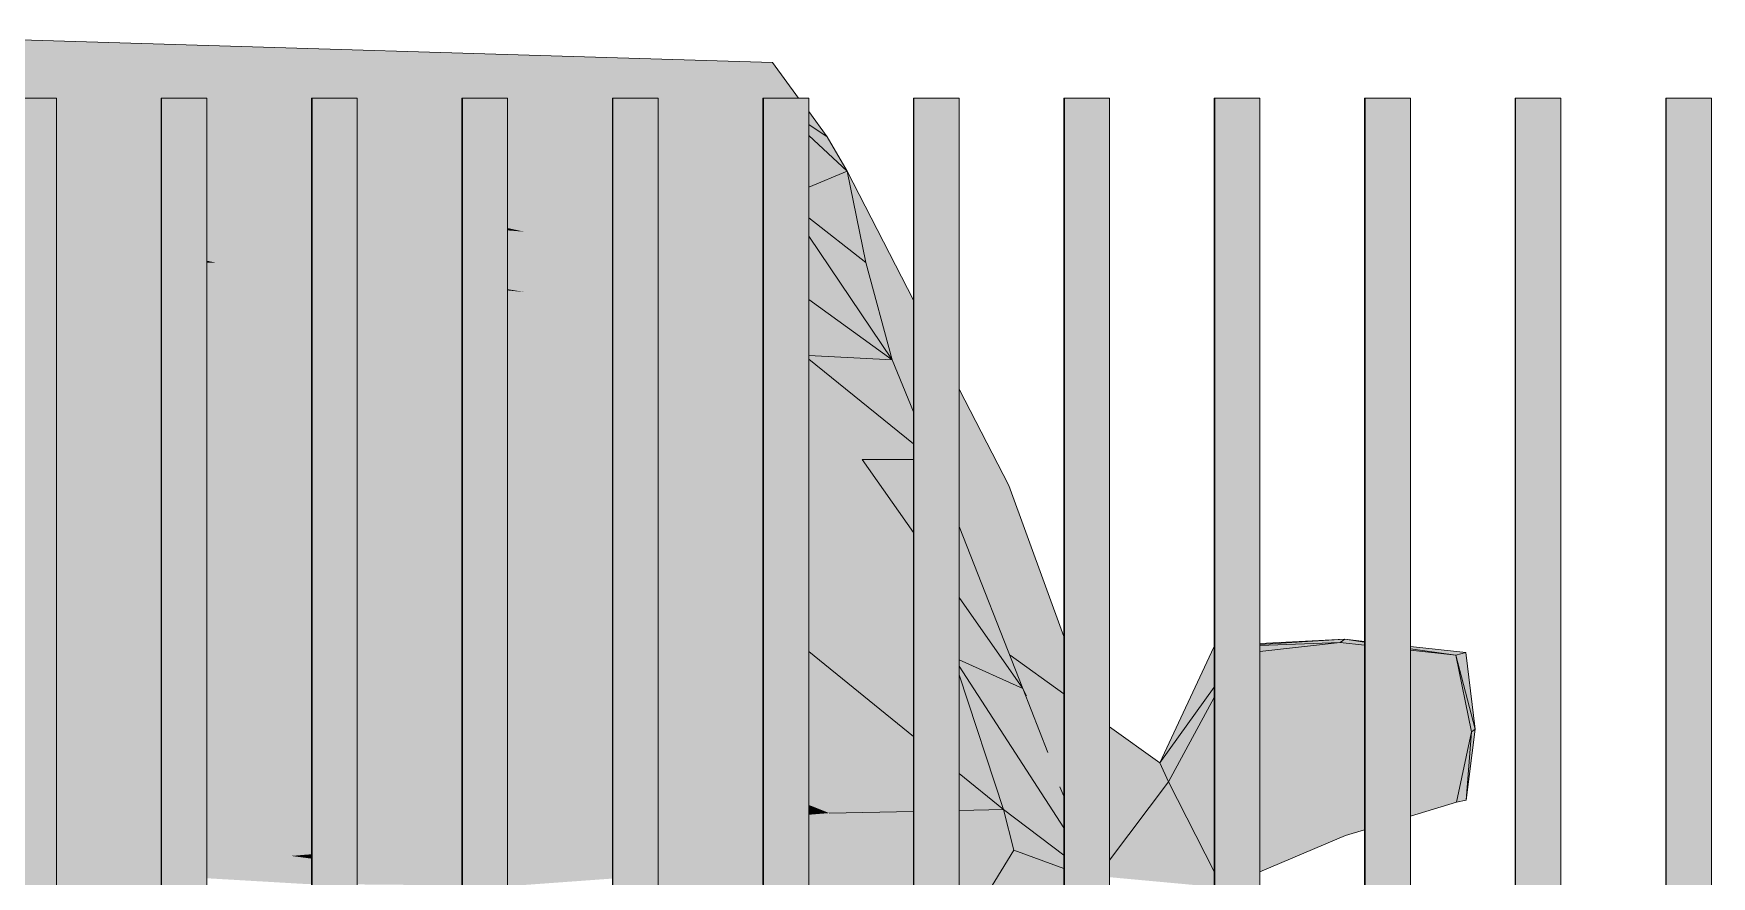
# Model space of a CAD drawing. Header units: millimetres. Extents: x 365175 to 2667127, y -330297 to -162108.
# Drawn here: x 1911026 to 1912138, y -318447 to -317888 of the extents above; entities that cross this region are included whole.
import ezdxf

# ---------------------------------------------------------------- set-up
doc = ezdxf.new("R2010")
doc.units = ezdxf.units.MM
doc.header["$MEASUREMENT"] = 0
doc.layers.add('Cars', color=7, linetype='Continuous')

# ---------------------------------------------------------------- blocks, each defined once
blk = doc.blocks.new('Élément de coupe_464_6', base_point=(1445436.1, -319511))
at = {"linetype": 'Continuous', "lineweight": 0, "true_color": 0x000000}
for points in [[(1911010.5, -318911), (1911010.9, -318911), (1911010.9, -317931), (1911010.5, -317931)], [(1911010.5, -318911), (1911010.9, -318911), (1911010.9, -317931), (1911010.5, -317931)], [(1911010.9, -318911), (1911040.9, -318911), (1911040.9, -317931), (1911010.9, -317931)]]:
    blk.add_hatch(color=18, dxfattribs=at).paths.add_polyline_path(points)
at = {"color": 18, "linetype": 'Continuous', "lineweight": 5, "true_color": 0x330000}
for p, q in [((1911010.5, -317931), (1911010.9, -317931)), ((1911010.5, -318911), (1911010.5, -317931)), ((1911010.9, -317931), (1911040.9, -317931)), ((1911010.9, -318911), (1911010.9, -317931)), ((1911040.9, -318911), (1911040.9, -317931))]:
    blk.add_line(p, q, dxfattribs=at)
blk = doc.blocks.new('Élément de coupe_465_6', base_point=(1445436.1, -319511))
at = {"linetype": 'Continuous', "lineweight": 0, "true_color": 0x000000}
for points in [[(1911110.3, -318911), (1911110.6, -318911), (1911110.6, -317931), (1911110.3, -317931)], [(1911110.3, -318911), (1911110.6, -318911), (1911110.6, -317931), (1911110.3, -317931)], [(1911110.6, -318911), (1911140.6, -318911), (1911140.6, -317931), (1911110.6, -317931)]]:
    blk.add_hatch(color=18, dxfattribs=at).paths.add_polyline_path(points)
at = {"color": 18, "linetype": 'Continuous', "lineweight": 5, "true_color": 0x330000}
for p, q in [((1911110.3, -317931), (1911110.6, -317931)), ((1911110.3, -318911), (1911110.3, -317931)), ((1911110.6, -317931), (1911140.6, -317931)), ((1911110.6, -318911), (1911110.6, -317931)), ((1911140.6, -318911), (1911140.6, -317931))]:
    blk.add_line(p, q, dxfattribs=at)
blk = doc.blocks.new('Élément de coupe_466_6', base_point=(1445436.1, -319511))
at = {"linetype": 'Continuous', "lineweight": 0, "true_color": 0x000000}
for points in [[(1911210.1, -318911), (1911210.4, -318911), (1911210.4, -317931), (1911210.1, -317931)], [(1911210.1, -318911), (1911210.4, -318911), (1911210.4, -317931), (1911210.1, -317931)], [(1911210.4, -318911), (1911240.4, -318911), (1911240.4, -317931), (1911210.4, -317931)]]:
    blk.add_hatch(color=18, dxfattribs=at).paths.add_polyline_path(points)
at = {"color": 18, "linetype": 'Continuous', "lineweight": 5, "true_color": 0x330000}
for p, q in [((1911210.1, -317931), (1911210.4, -317931)), ((1911210.1, -318911), (1911210.1, -317931)), ((1911210.4, -317931), (1911240.4, -317931)), ((1911210.4, -318911), (1911210.4, -317931)), ((1911240.4, -318911), (1911240.4, -317931))]:
    blk.add_line(p, q, dxfattribs=at)
blk = doc.blocks.new('Élément de coupe_467_6', base_point=(1445436.1, -319511))
at = {"linetype": 'Continuous', "lineweight": 0, "true_color": 0x000000}
for points in [[(1911309.8, -318911), (1911310.1, -318911), (1911310.1, -317931), (1911309.8, -317931)], [(1911309.8, -318911), (1911310.1, -318911), (1911310.1, -317931), (1911309.8, -317931)], [(1911310.1, -318911), (1911340.1, -318911), (1911340.1, -317931), (1911310.1, -317931)]]:
    blk.add_hatch(color=18, dxfattribs=at).paths.add_polyline_path(points)
at = {"color": 18, "linetype": 'Continuous', "lineweight": 5, "true_color": 0x330000}
for p, q in [((1911309.8, -317931), (1911310.1, -317931)), ((1911309.8, -318911), (1911309.8, -317931)), ((1911310.1, -317931), (1911340.1, -317931)), ((1911310.1, -318911), (1911310.1, -317931)), ((1911340.1, -318911), (1911340.1, -317931))]:
    blk.add_line(p, q, dxfattribs=at)
blk = doc.blocks.new('Élément de coupe_468_6', base_point=(1445436.1, -319511))
at = {"linetype": 'Continuous', "lineweight": 0, "true_color": 0x000000}
for points in [[(1911409.6, -318911), (1911409.9, -318911), (1911409.9, -317931), (1911409.6, -317931)], [(1911409.6, -318911), (1911409.9, -318911), (1911409.9, -317931), (1911409.6, -317931)], [(1911409.9, -318911), (1911439.9, -318911), (1911439.9, -317931), (1911409.9, -317931)]]:
    blk.add_hatch(color=18, dxfattribs=at).paths.add_polyline_path(points)
at = {"color": 18, "linetype": 'Continuous', "lineweight": 5, "true_color": 0x330000}
for p, q in [((1911409.6, -317931), (1911409.9, -317931)), ((1911409.6, -318911), (1911409.6, -317931)), ((1911409.9, -317931), (1911439.9, -317931)), ((1911409.9, -318911), (1911409.9, -317931)), ((1911439.9, -318911), (1911439.9, -317931))]:
    blk.add_line(p, q, dxfattribs=at)
blk = doc.blocks.new('Élément de coupe_469_6', base_point=(1445436.1, -319511))
at = {"linetype": 'Continuous', "lineweight": 0, "true_color": 0x000000}
for points in [[(1911509.3, -318911), (1911509.7, -318911), (1911509.7, -317931), (1911509.3, -317931)], [(1911509.3, -318911), (1911509.7, -318911), (1911509.7, -317931), (1911509.3, -317931)], [(1911509.7, -318911), (1911539.7, -318911), (1911539.7, -317931), (1911509.7, -317931)]]:
    blk.add_hatch(color=18, dxfattribs=at).paths.add_polyline_path(points)
at = {"color": 18, "linetype": 'Continuous', "lineweight": 5, "true_color": 0x330000}
for p, q in [((1911509.3, -317931), (1911509.7, -317931)), ((1911509.3, -318911), (1911509.3, -317931)), ((1911509.7, -317931), (1911539.7, -317931)), ((1911509.7, -318911), (1911509.7, -317931)), ((1911539.7, -318911), (1911539.7, -317931))]:
    blk.add_line(p, q, dxfattribs=at)
blk = doc.blocks.new('Élément de coupe_470_6', base_point=(1445436.1, -319511))
at = {"linetype": 'Continuous', "lineweight": 0, "true_color": 0x000000}
for points in [[(1911609.1, -318911), (1911609.4, -318911), (1911609.4, -317931), (1911609.1, -317931)], [(1911609.1, -318911), (1911609.4, -318911), (1911609.4, -317931), (1911609.1, -317931)], [(1911609.4, -318911), (1911639.4, -318911), (1911639.4, -317931), (1911609.4, -317931)]]:
    blk.add_hatch(color=18, dxfattribs=at).paths.add_polyline_path(points)
at = {"color": 18, "linetype": 'Continuous', "lineweight": 5, "true_color": 0x330000}
for p, q in [((1911609.1, -317931), (1911609.4, -317931)), ((1911609.1, -318911), (1911609.1, -317931)), ((1911609.4, -317931), (1911639.4, -317931)), ((1911609.4, -318911), (1911609.4, -317931)), ((1911639.4, -318911), (1911639.4, -317931))]:
    blk.add_line(p, q, dxfattribs=at)
blk = doc.blocks.new('Élément de coupe_471_6', base_point=(1445436.1, -319511))
at = {"linetype": 'Continuous', "lineweight": 0, "true_color": 0x000000}
for points in [[(1911708.8, -318911), (1911709.2, -318911), (1911709.2, -317931), (1911708.8, -317931)], [(1911708.8, -318911), (1911709.2, -318911), (1911709.2, -317931), (1911708.8, -317931)], [(1911709.2, -318911), (1911739.2, -318911), (1911739.2, -317931), (1911709.2, -317931)]]:
    blk.add_hatch(color=18, dxfattribs=at).paths.add_polyline_path(points)
at = {"color": 18, "linetype": 'Continuous', "lineweight": 5, "true_color": 0x330000}
for p, q in [((1911708.8, -317931), (1911709.2, -317931)), ((1911708.8, -318911), (1911708.8, -317931)), ((1911709.2, -317931), (1911739.2, -317931)), ((1911709.2, -318911), (1911709.2, -317931)), ((1911739.2, -318911), (1911739.2, -317931))]:
    blk.add_line(p, q, dxfattribs=at)
blk = doc.blocks.new('Élément de coupe_472_6', base_point=(1445436.1, -319511))
at = {"linetype": 'Continuous', "lineweight": 0, "true_color": 0x000000}
for points in [[(1911808.6, -318911), (1911808.9, -318911), (1911808.9, -317931), (1911808.6, -317931)], [(1911808.6, -318911), (1911808.9, -318911), (1911808.9, -317931), (1911808.6, -317931)], [(1911808.9, -318911), (1911838.9, -318911), (1911838.9, -317931), (1911808.9, -317931)]]:
    blk.add_hatch(color=18, dxfattribs=at).paths.add_polyline_path(points)
at = {"color": 18, "linetype": 'Continuous', "lineweight": 5, "true_color": 0x330000}
for p, q in [((1911808.6, -317931), (1911808.9, -317931)), ((1911808.6, -318911), (1911808.6, -317931)), ((1911808.9, -317931), (1911838.9, -317931)), ((1911808.9, -318911), (1911808.9, -317931)), ((1911838.9, -318911), (1911838.9, -317931))]:
    blk.add_line(p, q, dxfattribs=at)
blk = doc.blocks.new('Élément de coupe_473_6', base_point=(1445436.1, -319511))
at = {"linetype": 'Continuous', "lineweight": 0, "true_color": 0x000000}
for points in [[(1911908.3, -318911), (1911908.7, -318911), (1911908.7, -317931), (1911908.3, -317931)], [(1911908.3, -318911), (1911908.7, -318911), (1911908.7, -317931), (1911908.3, -317931)], [(1911908.7, -318911), (1911938.7, -318911), (1911938.7, -317931), (1911908.7, -317931)]]:
    blk.add_hatch(color=18, dxfattribs=at).paths.add_polyline_path(points)
at = {"color": 18, "linetype": 'Continuous', "lineweight": 5, "true_color": 0x330000}
for p, q in [((1911908.3, -317931), (1911908.7, -317931)), ((1911908.3, -318911), (1911908.3, -317931)), ((1911908.7, -317931), (1911938.7, -317931)), ((1911908.7, -318911), (1911908.7, -317931)), ((1911938.7, -318911), (1911938.7, -317931))]:
    blk.add_line(p, q, dxfattribs=at)
blk = doc.blocks.new('Élément de coupe_474_6', base_point=(1445436.1, -319511))
at = {"linetype": 'Continuous', "lineweight": 0, "true_color": 0x000000}
for points in [[(1912008.1, -318911), (1912008.4, -318911), (1912008.4, -317931), (1912008.1, -317931)], [(1912008.1, -318911), (1912008.4, -318911), (1912008.4, -317931), (1912008.1, -317931)], [(1912008.4, -318911), (1912038.4, -318911), (1912038.4, -317931), (1912008.4, -317931)]]:
    blk.add_hatch(color=18, dxfattribs=at).paths.add_polyline_path(points)
at = {"color": 18, "linetype": 'Continuous', "lineweight": 5, "true_color": 0x330000}
for p, q in [((1912008.1, -317931), (1912008.4, -317931)), ((1912008.1, -318911), (1912008.1, -317931)), ((1912008.4, -317931), (1912038.4, -317931)), ((1912008.4, -318911), (1912008.4, -317931)), ((1912038.4, -318911), (1912038.4, -317931))]:
    blk.add_line(p, q, dxfattribs=at)
blk = doc.blocks.new('Élément de coupe_475_6', base_point=(1445436.1, -319511))
at = {"linetype": 'Continuous', "lineweight": 0, "true_color": 0x000000}
for points in [[(1912107.9, -318911), (1912108.2, -318911), (1912108.2, -317931), (1912107.9, -317931)], [(1912107.9, -318911), (1912108.2, -318911), (1912108.2, -317931), (1912107.9, -317931)], [(1912108.2, -318911), (1912138.2, -318911), (1912138.2, -317931), (1912108.2, -317931)]]:
    blk.add_hatch(color=18, dxfattribs=at).paths.add_polyline_path(points)
at = {"color": 18, "linetype": 'Continuous', "lineweight": 5, "true_color": 0x330000}
for p, q in [((1912107.9, -317931), (1912108.2, -317931)), ((1912107.9, -318911), (1912107.9, -317931)), ((1912108.2, -317931), (1912138.2, -317931)), ((1912108.2, -318911), (1912108.2, -317931)), ((1912138.2, -318911), (1912138.2, -317931))]:
    blk.add_line(p, q, dxfattribs=at)
blk = doc.blocks.new('Élément de coupe_489_6', base_point=(1445436.1, -319511))
at = {"layer": 'Cars', "linetype": 'Continuous', "lineweight": 0, "true_color": 0x000000}
for points in [[(1910877, -317916.6), (1911509.3, -317931.4), (1911509.3, -317931.3), (1910877.1, -317891)], [(1910878.7, -317888.3), (1910877.1, -317891), (1911515.6, -317907.5)], [(1910877.1, -317891), (1911509.3, -317931.3), (1911509.3, -317931), (1911509.7, -317931), (1911513.7, -317931), (1911515.6, -317907.5)], [(1911513.7, -317931), (1911533, -317931), (1911515.6, -317907.5)], [(1910877, -317916.6), (1911010.5, -317933.6), (1911010.5, -317931), (1911040.9, -317931), (1911040.9, -317937.5), (1911110.3, -317946.4), (1911110.3, -317931), (1911140.6, -317931), (1911140.6, -317950.2), (1911210.1, -317959.1), (1911210.1, -317931), (1911240.4, -317931), (1911240.4, -317963), (1911309.8, -317971.8), (1911309.8, -317931), (1911340.1, -317931), (1911340.1, -317975.7), (1911409.6, -317984.6), (1911409.6, -317931), (1911439.9, -317931), (1911439.9, -317969.8), (1911509.3, -317933.8), (1911509.3, -317931.4)], [(1911509.3, -317933.8), (1911439.9, -317969.8), (1911439.9, -317988), (1911509.3, -317995.8)], [(1911040.9, -317952.2), (1911110.3, -317967.3), (1911110.3, -317946.4), (1911040.9, -317937.5)], [(1911539.7, -317948.6), (1911551.9, -317956.7), (1911539.7, -317940)], [(1911040.9, -317952.2), (1911040.9, -317994), (1911110.3, -317999.7), (1911110.3, -317967.3)], [(1911140.6, -317973.9), (1911210.1, -317989), (1911210.1, -317959.1), (1911140.6, -317950.2)], [(1911551.9, -317956.7), (1911539.7, -317948.6), (1911539.7, -317955.8), (1911565.1, -317979.5)], [(1911565.1, -317979.5), (1911539.7, -317955.8), (1911539.7, -317990.1)], [(1911240.4, -317995.6), (1911309.8, -318010.6), (1911309.8, -317971.8), (1911240.4, -317963)], [(1911140.6, -318002.2), (1911210.1, -318008), (1911210.1, -317989), (1911140.6, -317973.9)], [(1911340.1, -318017.2), (1911351.1, -318019.6), (1911409.6, -317985.7), (1911409.6, -317984.6), (1911340.1, -317975.7)], [(1911539.7, -317990.1), (1911539.7, -318010.5), (1911577.6, -318040.1), (1911565.1, -317979.5)], [(1911565.1, -317979.5), (1911577.6, -318040.1), (1911609.1, -318089.1), (1911609.1, -318065)], [(1911351.1, -318019.6), (1911409.6, -318032.5), (1911409.6, -317985.7)], [(1911439.9, -317988), (1911439.9, -318002.5), (1911509.3, -318045.2), (1911509.3, -317995.8)], [(1911040.9, -317994), (1911040.9, -318007.8), (1911110.3, -318019.4), (1911110.3, -317999.7)], [(1911140.6, -318024.4), (1911210.1, -318036), (1911210.1, -318008), (1911140.6, -318002.2)], [(1911240.4, -318010.5), (1911309.8, -318016.2), (1911309.8, -318010.6), (1911240.4, -317995.6)], [(1911040.9, -318016.7), (1911110.3, -318032.1), (1911110.3, -318019.4), (1911040.9, -318007.8)], [(1911309.8, -318016.2), (1911240.4, -318010.5), (1911240.4, -318041.1), (1911309.8, -318052.6)], [(1911439.9, -318002.5), (1911439.9, -318039.2), (1911509.3, -318054.6), (1911509.3, -318045.2)], [(1911577.6, -318040.1), (1911539.7, -318010.5), (1911539.7, -318022.5), (1911595.1, -318104.5)], [(1911040.9, -318037.8), (1911110.3, -318039.3), (1911110.3, -318032.1), (1911040.9, -318016.7)], [(1911140.6, -318024.4), (1911140.6, -318038.8), (1911146.5, -318040.1), (1911210.1, -318046.2), (1911210.1, -318036)], [(1911351.1, -318019.6), (1911340.1, -318017.2), (1911340.1, -318018.7)], [(1911340.1, -318018.7), (1911340.1, -318057.7), (1911351.3, -318059.6), (1911351.1, -318019.6)], [(1911351.1, -318019.6), (1911409.6, -318045.4), (1911409.6, -318032.5)], [(1911351.1, -318019.6), (1911351.3, -318059.6), (1911409.6, -318072.8), (1911409.6, -318045.4)], [(1911539.7, -318022.5), (1911539.7, -318064.5), (1911595.1, -318104.5)], [(1911110.3, -318039.3), (1911040.9, -318037.8), (1911040.9, -318143), (1911110.3, -318189.1)], [(1911140.6, -318040), (1911146.5, -318040.1), (1911140.6, -318038.8)], [(1911146.5, -318040.1), (1911140.6, -318040), (1911140.6, -318209.2), (1911210.1, -318255.3), (1911210.1, -318179.4)], [(1911210.1, -318046.2), (1911146.5, -318040.1), (1911210.1, -318179.4)], [(1911240.4, -318041.1), (1911240.4, -318049), (1911309.8, -318055.6), (1911309.8, -318052.6)], [(1911439.9, -318039.2), (1911439.9, -318058.8), (1911509.3, -318089.5), (1911509.3, -318054.6)], [(1911577.6, -318040.1), (1911595.1, -318104.5), (1911609.1, -318132.2), (1911609.1, -318107.4)], [(1911609.1, -318089.1), (1911577.6, -318040.1), (1911609.1, -318107.4)], [(1911309.8, -318055.6), (1911240.4, -318049), (1911240.4, -318245.9), (1911259.7, -318288.2), (1911309.8, -318163.1)], [(1911340.1, -318058.5), (1911351.3, -318059.6), (1911340.1, -318057.7)], [(1911351.3, -318059.6), (1911340.1, -318058.5), (1911340.1, -318087.3)], [(1911340.1, -318289.5), (1911409.6, -318290.7), (1911409.6, -318134.2), (1911351.3, -318059.6), (1911340.1, -318087.3)], [(1911409.6, -318072.8), (1911351.3, -318059.6), (1911409.6, -318134.2)], [(1911439.9, -318058.8), (1911439.9, -318079.6), (1911509.3, -318095.4), (1911509.3, -318089.5)], [(1911539.7, -318064.5), (1911539.7, -318101.7), (1911595.1, -318104.5)], [(1911439.9, -318079.6), (1911439.9, -318173), (1911509.3, -318261.9), (1911509.3, -318095.4)], [(1911539.7, -318101.7), (1911539.7, -318104), (1911609.1, -318160.1), (1911609.1, -318139), (1911595.1, -318104.5)], [(1911539.7, -318107), (1911575.2, -318170.6), (1911609.1, -318170.5), (1911609.1, -318160.1), (1911539.7, -318104)], [(1911539.7, -318107), (1911539.7, -318274.5), (1911575.2, -318170.6)], [(1911595.1, -318104.5), (1911609.1, -318139), (1911609.1, -318132.2)], [(1911639.4, -318123.9), (1911639.4, -318136.4), (1911672.3, -318187.7)], [(1911110.3, -318189.1), (1911040.9, -318143), (1911040.9, -318292.7), (1911110.3, -318291.3)], [(1911639.4, -318172.4), (1911708.8, -318321), (1911708.8, -318287.8), (1911672.3, -318187.7), (1911639.4, -318136.4)], [(1911259.7, -318288.2), (1911309.8, -318289), (1911309.8, -318163.1)], [(1911509.3, -318261.9), (1911439.9, -318173), (1911439.9, -318291.2), (1911509.3, -318292.3)], [(1911539.7, -318274.5), (1911539.7, -318293.3), (1911609.1, -318299.3), (1911609.1, -318244.1), (1911575.2, -318170.6)], [(1911609.1, -318170.5), (1911575.2, -318170.6), (1911609.1, -318218.9)], [(1911575.2, -318170.6), (1911609.1, -318244.1), (1911609.1, -318218.9)], [(1911639.4, -318192.3), (1911705.6, -318323.5), (1911708.8, -318325.8), (1911708.8, -318321), (1911639.4, -318172.4)], [(1911639.4, -318203.6), (1911701.1, -318320.3), (1911705.6, -318323.5), (1911639.4, -318192.3)], [(1911140.6, -318209.2), (1911140.6, -318290.7), (1911210.1, -318289.2), (1911210.1, -318255.3)], [(1911701.1, -318320.3), (1911639.4, -318203.6), (1911639.4, -318215), (1911681.7, -318322.4), (1911682.2, -318323.1), (1911673.3, -318300.8), (1911673.2, -318300.2)], [(1911639.4, -318215), (1911639.4, -318262.1), (1911681.7, -318322.4)], [(1911240.4, -318275.4), (1911259.7, -318288.2), (1911240.4, -318245.9)], [(1911639.4, -318262.1), (1911639.4, -318303.4), (1911681.7, -318322.4)], [(1911240.4, -318288.6), (1911259.7, -318288.2), (1911240.4, -318275.4)], [(1911040.9, -318292.7), (1911040.9, -318366), (1911110.3, -318396), (1911110.3, -318291.3)], [(1911210.1, -318289.2), (1911140.6, -318290.7), (1911140.6, -318409.1), (1911196.5, -318433.3), (1911210.1, -318402.2)], [(1911240.4, -318429.8), (1911309.8, -318424.3), (1911309.8, -318308.1), (1911259.7, -318288.2), (1911240.4, -318332.6)], [(1911240.4, -318332.6), (1911259.7, -318288.2), (1911240.4, -318288.6)], [(1911259.7, -318288.2), (1911309.8, -318308.1), (1911309.8, -318289)], [(1911340.1, -318320.2), (1911409.6, -318347.8), (1911409.6, -318290.7), (1911340.1, -318289.5)], [(1911509.3, -318292.3), (1911439.9, -318291.2), (1911439.9, -318359.8), (1911509.3, -318387.4)], [(1911895.1, -318289.7), (1911838.9, -318293.1), (1911838.9, -318293.8), (1911892, -318291.8)], [(1911838.9, -318292.6), (1911838.9, -318293.1), (1911880.2, -318290.6), (1911895.1, -318289.7)], [(1911895.1, -318289.7), (1911892, -318291.8), (1911908.3, -318293.6), (1911908.3, -318291.6)], [(1911895.1, -318289.7), (1911908.3, -318291.6), (1911908.3, -318291.2)], [(1911539.7, -318293.3), (1911539.7, -318297.8), (1911609.1, -318354.1), (1911609.1, -318299.3)], [(1911539.7, -318297.8), (1911539.7, -318328), (1911553.3, -318404.9), (1911609.1, -318403.8), (1911609.1, -318354.1)], [(1911708.8, -318325.8), (1911673.2, -318300.2), (1911673.3, -318300.8), (1911708.8, -318329)], [(1911708.8, -318329), (1911673.3, -318300.8), (1911682.2, -318323.1), (1911684, -318327.2), (1911681.7, -318322.4), (1911698.3, -318364.7), (1911706.2, -318387.6), (1911708.8, -318393.8)], [(1911808.4, -318295), (1911772.6, -318371.7), (1911808.6, -318321.5), (1911808.6, -318295.1)], [(1911808.4, -318295), (1911808.6, -318295.1), (1911808.6, -318295)], [(1911892, -318291.8), (1911838.9, -318297.8), (1911838.9, -318323.9), (1911895.7, -318419.8)], [(1911838.9, -318293.8), (1911838.9, -318297.8), (1911892, -318291.8)], [(1911892, -318291.8), (1911895.7, -318419.8), (1911908.3, -318416), (1911908.3, -318314.2)], [(1911892, -318291.8), (1911908.3, -318314.2), (1911908.3, -318302.9)], [(1911892, -318291.8), (1911908.3, -318302.9), (1911908.3, -318293.6)], [(1911975.5, -318298.5), (1911938.7, -318294.5), (1911938.7, -318296), (1911968.7, -318300.3)], [(1911938.7, -318296), (1911938.7, -318297), (1911968.7, -318300.3)], [(1911968.7, -318300.3), (1911938.7, -318297), (1911938.7, -318323.6), (1911979.1, -318351.1)], [(1911981.6, -318349.2), (1911975.5, -318298.5), (1911968.7, -318300.3)], [(1911981.6, -318349.2), (1911968.7, -318300.3), (1911979.1, -318351.1)], [(1911681.7, -318322.4), (1911639.4, -318303.4), (1911639.4, -318307.6), (1911708.8, -318414.7), (1911708.8, -318393.8), (1911706.2, -318387.6), (1911698.3, -318364.7)], [(1911639.4, -318307.6), (1911639.4, -318313.3), (1911668.9, -318402.6), (1911708.8, -318432.7), (1911708.8, -318414.7)], [(1911639.4, -318313.3), (1911639.4, -318378.6), (1911668.9, -318402.6)], [(1911340.1, -318421.9), (1911409.6, -318416.4), (1911409.6, -318347.8), (1911340.1, -318320.2)], [(1911682.2, -318323.1), (1911681.7, -318322.4), (1911684, -318327.2)], [(1911681.7, -318322.4), (1911683.5, -318326.9), (1911684, -318327.2)], [(1911772.6, -318371.7), (1911778.2, -318384.3), (1911808.6, -318328.4), (1911808.6, -318321.5)], [(1911838.9, -318323.9), (1911838.9, -318443.8), (1911895.7, -318419.8)], [(1911979.1, -318351.1), (1911938.7, -318323.6), (1911938.7, -318355.8), (1911969.2, -318397.7)], [(1911539.7, -318399.5), (1911553.3, -318404.9), (1911539.7, -318328)], [(1911778.2, -318384.3), (1911808.6, -318443.6), (1911808.6, -318328.4)], [(1911772.6, -318371.7), (1911739.2, -318347.7), (1911739.2, -318353.2), (1911778.2, -318384.3)], [(1911739.2, -318353.2), (1911739.2, -318436.2), (1911778.2, -318384.3)], [(1911938.7, -318355.8), (1911938.7, -318406.9), (1911969.2, -318397.7)], [(1911975.6, -318396.3), (1911979.1, -318351.1), (1911969.2, -318397.7)], [(1911975.6, -318396.3), (1911981.6, -318349.2), (1911979.1, -318351.1)], [(1911040.9, -318428.2), (1911110.3, -318430.5), (1911110.3, -318396), (1911040.9, -318366)], [(1911509.3, -318387.4), (1911439.9, -318359.8), (1911439.9, -318414), (1911509.3, -318408.4)], [(1911639.4, -318378.6), (1911639.4, -318403.2), (1911668.9, -318402.6)], [(1911708.8, -318394.5), (1911708.8, -318393.8), (1911706.2, -318387.6)], [(1911739.2, -318436.2), (1911739.2, -318447.4), (1911808.6, -318453.8), (1911808.6, -318443.6), (1911778.2, -318384.3)], [(1911196.5, -318433.3), (1911210.1, -318432.2), (1911210.1, -318402.2)], [(1911539.7, -318406), (1911553.3, -318404.9), (1911539.7, -318399.5)], [(1911668.9, -318402.6), (1911639.4, -318403.2), (1911639.4, -318422.2), (1911675.6, -318429.5)], [(1911668.9, -318402.6), (1911675.6, -318429.5), (1911708.8, -318441.6), (1911708.8, -318432.7)], [(1911140.6, -318431.5), (1911196.5, -318433.3), (1911140.6, -318409.1)], [(1911439.9, -318437.2), (1911509.3, -318438.4), (1911509.3, -318408.4), (1911439.9, -318414)], [(1911539.7, -318406), (1911539.7, -318421.3), (1911553.3, -318404.9)], [(1911539.7, -318421.3), (1911539.7, -318437.7), (1911609.1, -318433.5), (1911609.1, -318416.1), (1911553.3, -318404.9)], [(1911553.3, -318404.9), (1911609.1, -318416.1), (1911609.1, -318403.8)], [(1911240.4, -318429.8), (1911240.4, -318434), (1911309.8, -318435.1), (1911309.8, -318424.3)], [(1911340.1, -318421.9), (1911340.1, -318435.6), (1911409.6, -318436.7), (1911409.6, -318416.4)], [(1911639.4, -318422.2), (1911639.4, -318431.7), (1911675.6, -318429.5)], [(1911040.9, -318437.1), (1911110.3, -318443.3), (1911110.3, -318430.5), (1911040.9, -318428.2)], [(1911196.5, -318433.3), (1911140.6, -318431.5), (1911140.6, -318446), (1911205.8, -318451.9)], [(1911196.5, -318433.3), (1911210.1, -318433.5), (1911210.1, -318432.2)], [(1911210.1, -318433.5), (1911196.5, -318433.3), (1911210.1, -318433.8)], [(1911196.5, -318433.3), (1911210.1, -318435.1), (1911210.1, -318433.8)], [(1911210.1, -318435.1), (1911196.5, -318433.3), (1911205.8, -318451.9), (1911210.1, -318451.9)], [(1911240.4, -318434), (1911240.4, -318434.9), (1911309.8, -318437.3), (1911309.8, -318435.1)], [(1911309.8, -318437.3), (1911240.4, -318434.9), (1911240.4, -318439.2), (1911309.8, -318448.5)], [(1911340.1, -318435.6), (1911340.1, -318438.4), (1911409.6, -318440.8), (1911409.6, -318436.7)], [(1911539.7, -318459.5), (1911601.8, -318549.8), (1911609.1, -318537.9), (1911609.1, -318433.5), (1911539.7, -318437.7)], [(1911639.4, -318528.8), (1911708.8, -318490), (1911708.8, -318467.4), (1911675.6, -318429.5), (1911639.4, -318488.4)], [(1911639.4, -318488.4), (1911675.6, -318429.5), (1911639.4, -318431.7)], [(1911675.6, -318429.5), (1911708.8, -318467.4), (1911708.8, -318441.6)], [(1911040.9, -318442.4), (1911110.3, -318446.4), (1911110.3, -318443.3), (1911040.9, -318437.1)], [(1911110.3, -318446.4), (1911040.9, -318442.4), (1911040.9, -318442.7), (1911110.3, -318476.1)], [(1911040.9, -318471.5), (1911110.3, -318487.5), (1911110.3, -318476.1), (1911040.9, -318442.7)], [(1911140.6, -318448.1), (1911205.8, -318451.9), (1911140.6, -318446)], [(1911309.8, -318448.5), (1911240.4, -318439.2), (1911240.4, -318452.2), (1911309.8, -318452.8)], [(1911409.6, -318440.8), (1911340.1, -318438.4), (1911340.1, -318452.6), (1911343.7, -318453.1), (1911409.6, -318448.3)], [(1911439.9, -318441.9), (1911479.6, -318443.3), (1911509.3, -318440.3), (1911509.3, -318438.4), (1911439.9, -318437.2)], [(1911439.9, -318446.2), (1911479.6, -318443.3), (1911439.9, -318441.9)], [(1911439.9, -318488.8), (1911457, -318495.1), (1911479.6, -318443.3), (1911439.9, -318446.2)], [(1911457, -318495.1), (1911509.3, -318451.8), (1911509.3, -318440.3), (1911479.6, -318443.3)]]:
    blk.add_hatch(color=18, dxfattribs=at).paths.add_polyline_path(points)
at = {"layer": 'Cars', "color": 7, "linetype": 'Continuous', "lineweight": 5}
for p, q in [((1911515.6, -317907.5), (1910878.7, -317888.3)), ((1911533, -317931), (1911515.6, -317907.5)), ((1911551.9, -317956.7), (1911539.7, -317940)), ((1911551.9, -317956.7), (1911539.7, -317948.6)), ((1911565.1, -317979.5), (1911539.7, -317955.8)), ((1911551.9, -317956.7), (1911565.1, -317979.5)), ((1911565.1, -317979.5), (1911539.7, -317990.1)), ((1911609.1, -318065), (1911565.1, -317979.5)), ((1911577.6, -318040.1), (1911565.1, -317979.5)), ((1911577.6, -318040.1), (1911539.7, -318010.5)), ((1911595.1, -318104.5), (1911539.7, -318022.5)), ((1911595.1, -318104.5), (1911577.6, -318040.1)), ((1911595.1, -318104.5), (1911539.7, -318064.5)), ((1911595.1, -318104.5), (1911539.7, -318101.7)), ((1911609.1, -318160.1), (1911539.7, -318104)), ((1911609.1, -318139), (1911595.1, -318104.5)), ((1911672.3, -318187.7), (1911639.4, -318123.9)), ((1911609.1, -318170.5), (1911575.2, -318170.6)), ((1911609.1, -318218.9), (1911575.2, -318170.6)), ((1911708.8, -318287.8), (1911672.3, -318187.7)), ((1911681.7, -318322.4), (1911639.4, -318215)), ((1911681.7, -318322.4), (1911639.4, -318262.1)), ((1911895.1, -318289.7), (1911838.9, -318293.1)), ((1911838.9, -318292.6), (1911895.1, -318289.7)), ((1911892, -318291.8), (1911895.1, -318289.7)), ((1911908.3, -318291.2), (1911895.1, -318289.7)), ((1911908.3, -318291.6), (1911895.1, -318289.7)), ((1911609.1, -318354.1), (1911539.7, -318297.8)), ((1911708.8, -318325.8), (1911673.2, -318300.2)), ((1911808.4, -318295), (1911772.6, -318371.7)), ((1911808.4, -318295), (1911808.6, -318295.1)), ((1911808.6, -318295), (1911808.4, -318295)), ((1911892, -318291.8), (1911838.9, -318297.8)), ((1911892, -318291.8), (1911838.9, -318293.8)), ((1911908.3, -318293.6), (1911892, -318291.8)), ((1911975.5, -318298.5), (1911938.7, -318294.5)), ((1911968.7, -318300.3), (1911938.7, -318296)), ((1911968.7, -318300.3), (1911938.7, -318297)), ((1911968.7, -318300.3), (1911975.5, -318298.5)), ((1911979.1, -318351.1), (1911968.7, -318300.3)), ((1911981.6, -318349.2), (1911968.7, -318300.3)), ((1911975.5, -318298.5), (1911981.6, -318349.2)), ((1911681.7, -318322.4), (1911639.4, -318303.4)), ((1911708.8, -318414.7), (1911639.4, -318307.6)), ((1911639.4, -318313.3), (1911668.9, -318402.6)), ((1911681.7, -318322.4), (1911684, -318327.2)), ((1911698.3, -318364.7), (1911681.7, -318322.4)), ((1911808.6, -318321.5), (1911772.6, -318371.7)), ((1911808.6, -318328.4), (1911778.2, -318384.3)), ((1911772.6, -318371.7), (1911739.2, -318347.7)), ((1911969.2, -318397.7), (1911979.1, -318351.1)), ((1911975.6, -318396.3), (1911981.6, -318349.2)), ((1911975.6, -318396.3), (1911979.1, -318351.1)), ((1911979.1, -318351.1), (1911981.6, -318349.2)), ((1911668.9, -318402.6), (1911639.4, -318378.6)), ((1911772.6, -318371.7), (1911778.2, -318384.3)), ((1911706.2, -318387.6), (1911708.8, -318393.8)), ((1911778.2, -318384.3), (1911739.2, -318436.2)), ((1911808.6, -318443.6), (1911778.2, -318384.3)), ((1911668.9, -318402.6), (1911639.4, -318403.2)), ((1911708.8, -318432.7), (1911668.9, -318402.6)), ((1911675.6, -318429.5), (1911668.9, -318402.6)), ((1911938.7, -318406.9), (1911969.2, -318397.7)), ((1911969.2, -318397.7), (1911975.6, -318396.3)), ((1911609.1, -318403.8), (1911553.3, -318404.9)), ((1911838.9, -318443.8), (1911895.7, -318419.8)), ((1911895.7, -318419.8), (1911908.3, -318416)), ((1911675.6, -318429.5), (1911639.4, -318488.4)), ((1911708.8, -318441.6), (1911675.6, -318429.5))]:
    blk.add_line(p, q, dxfattribs=at)

msp = doc.modelspace()

# ---------------------------------------------------------------- block references
at = {"lineweight": 0}
for name in ['Élément de coupe_464_6', 'Élément de coupe_465_6', 'Élément de coupe_466_6', 'Élément de coupe_467_6', 'Élément de coupe_468_6', 'Élément de coupe_469_6', 'Élément de coupe_470_6', 'Élément de coupe_471_6', 'Élément de coupe_472_6', 'Élément de coupe_473_6', 'Élément de coupe_474_6', 'Élément de coupe_475_6']:
    msp.add_blockref(name, (1445436.05, -319510.981), dxfattribs=at)
at = {"layer": 'Cars', "lineweight": 0}
msp.add_blockref('Élément de coupe_489_6', (1445436.05, -319510.981), dxfattribs=at)

doc.saveas('drawing.dxf')
